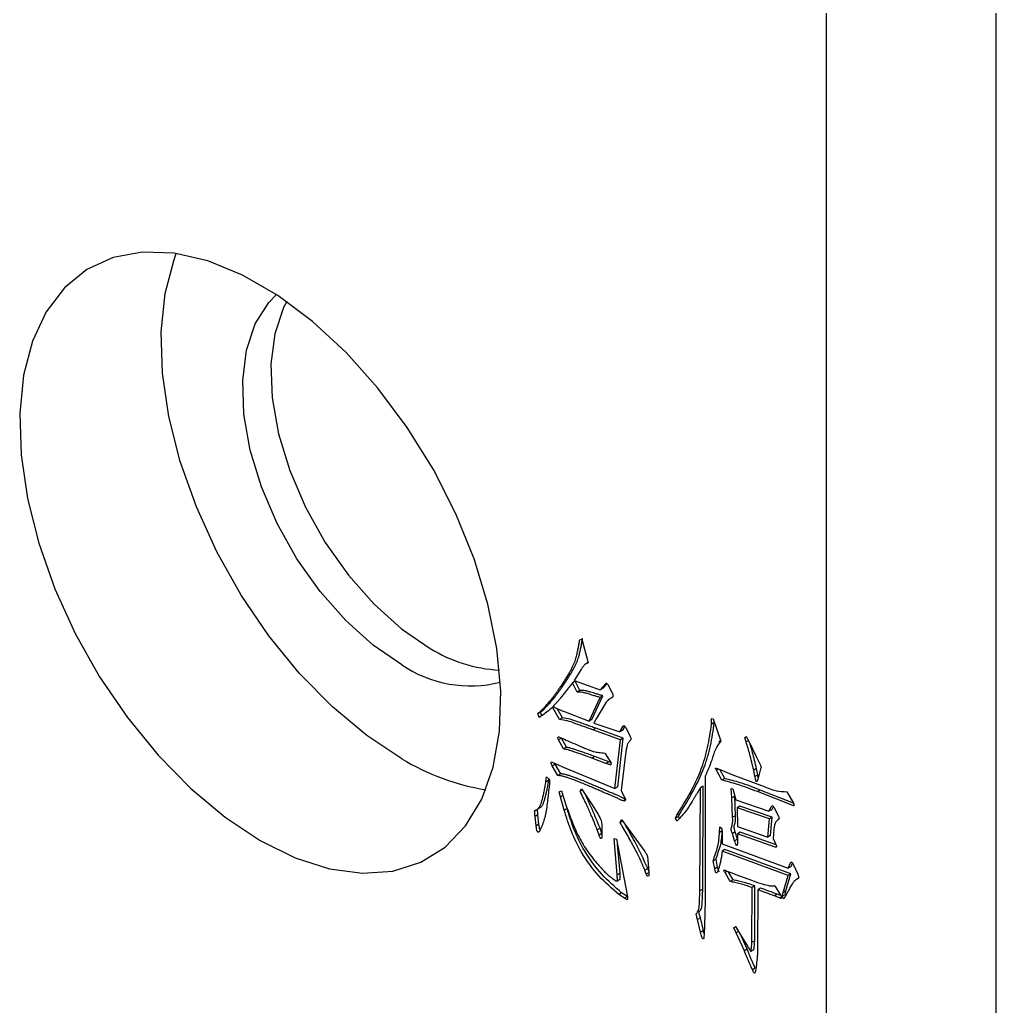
# Model space of a CAD drawing. Extents: x 2 to 292, y 3 to 207.
# Drawn here: x 281.336 to 286.214, y 129.476 to 134.402 of the extents above; entities that cross this region are included whole.
import ezdxf

# ---------------------------------------------------------------- set-up
doc = ezdxf.new("R2010")
doc.units = 0
doc.linetypes.add('SLD-实线', pattern=[0])
doc.layers.get('0').update_dxf_attribs({"linetype": 'CONTINUOUS'})

msp = doc.modelspace()

# ---------------------------------------------------------------- linework, layer by layer
at = {"color": 7, "linetype": 'SLD-实线'}
for p, q in [((286.21380644, 121.15883069), (286.21380644, 168.51819642)), ((285.3652783, 120.66898582), (285.3652783, 168.02835155)), ((284.13295713, 131.3065877), (284.14410708, 131.30832868)), ((284.14410708, 131.30832868), (284.17574883, 131.19141018)), ((284.17542222, 131.19261359), (284.16101669, 131.18429745)), ((284.13808008, 131.15573789), (284.10448061, 131.10345018)), ((284.11048631, 131.09873917), (284.09634416, 131.09057508)), ((284.11969773, 131.04420851), (284.09634416, 131.09057508)), ((284.10448061, 131.10345018), (284.23571536, 131.05587698)), ((284.13383988, 131.05237259), (284.11048631, 131.09873917)), ((284.23571536, 131.05587698), (284.26313821, 131.08824121)), ((284.24985751, 131.06404107), (284.26953587, 131.08726319)), ((284.26482708, 131.08921617), (284.26313821, 131.08824121)), ((284.13383988, 131.05237259), (284.11969773, 131.04420851)), ((284.24985751, 131.06404107), (284.23571536, 131.05587698)), ((284.27428816, 131.08058652), (284.29673768, 131.03596102)), ((284.179816, 130.90023601), (284.23466169, 131.01768461)), ((284.19395814, 130.9084001), (284.24880383, 131.0258487)), ((284.24880383, 131.0258487), (284.23466169, 131.01768461)), ((284.29933761, 131.02093001), (284.28165994, 131.0107249)), ((283.92352312, 130.93770704), (283.93874024, 130.95014843)), ((283.93766526, 130.94587113), (283.92352312, 130.93770704)), ((283.93766526, 130.94587113), (283.95288238, 130.95831251)), ((283.94369226, 130.92603639), (283.93766526, 130.94587113)), ((283.95288238, 130.95831251), (283.93874024, 130.95014843)), ((284.00280542, 130.97200727), (283.9976531, 130.9690329)), ((284.03230835, 130.9077903), (283.9976531, 130.9690329)), ((284.04645049, 130.91595438), (284.0195608, 130.9634741)), ((284.05264842, 130.94894237), (284.179816, 130.90023601)), ((283.92955012, 130.9178723), (283.92352312, 130.93770704)), ((283.94280741, 130.92553049), (283.92955012, 130.9178723)), ((284.04645049, 130.91595438), (284.03230835, 130.9077903)), ((284.19395814, 130.9084001), (284.179816, 130.90023601)), ((284.21537529, 130.91137496), (284.20317167, 130.89023295)), ((284.20317167, 130.89023295), (284.33335275, 130.8467479)), ((284.79064395, 130.91282089), (284.7987804, 130.91055973)), ((284.791548, 130.88532994), (284.79064395, 130.91282089)), ((284.80485024, 130.89300915), (284.791548, 130.88532994)), ((284.7987804, 130.91055973), (284.83735109, 130.79903569)), ((284.21324454, 130.86438267), (284.19910239, 130.85621858)), ((284.33636625, 130.8063816), (284.19910239, 130.85621858)), ((284.3505084, 130.81454568), (284.21324454, 130.86438267)), ((284.33335275, 130.8467479), (284.35067932, 130.87432695)), ((284.3474949, 130.85491199), (284.33335275, 130.8467479)), ((284.3474949, 130.85491199), (284.35886612, 130.8730145)), ((284.35447988, 130.87652097), (284.35067932, 130.87432695)), ((284.36288294, 130.86728195), (284.38518284, 130.82274282)), ((284.04132754, 130.81451789), (284.0271854, 130.8063538)), ((284.05264842, 130.76103139), (284.0271854, 130.8063538)), ((284.03125257, 130.82036008), (284.03938902, 130.81688097)), ((284.04132754, 130.81451789), (284.04052254, 130.81638794)), ((284.06679056, 130.76919547), (284.04132754, 130.81451789)), ((284.3089434, 130.56383638), (284.33636625, 130.8063816)), ((284.32308555, 130.57200047), (284.3505084, 130.81454568)), ((284.3505084, 130.81454568), (284.33636625, 130.8063816)), ((284.83653923, 130.80138461), (284.82711391, 130.79594349)), ((284.95834205, 130.8172288), (284.96452077, 130.82305756)), ((284.96543167, 130.82132155), (284.95834205, 130.8172288)), ((284.96452077, 130.79608851), (284.95834205, 130.8172288)), ((284.96452077, 130.82305756), (284.97868211, 130.79609105)), ((284.97868211, 130.79609105), (285.01439314, 130.72258137)), ((284.06679056, 130.76919547), (284.05264842, 130.76103139)), ((283.99870888, 130.69351669), (284.05460825, 130.66838042)), ((284.20812159, 130.72292757), (284.19397944, 130.71476348)), ((284.26419399, 130.68832178), (284.19397944, 130.71476348)), ((284.27833613, 130.69648587), (284.20812159, 130.72292757)), ((284.25907104, 130.74051947), (284.28754756, 130.69363139)), ((284.27833613, 130.69648587), (284.26419399, 130.68832178)), ((284.28725019, 130.69347405), (284.27833613, 130.69648587)), ((284.36182927, 130.73409134), (284.33937975, 130.55322561)), ((285.01439314, 130.72258137), (285.02961026, 130.69274467)), ((284.00983753, 130.68462909), (283.99569538, 130.676465)), ((284.0241719, 130.62836018), (283.99569538, 130.676465)), ((284.00983753, 130.68462909), (284.00716963, 130.68971238)), ((284.03831404, 130.63652427), (284.00983753, 130.68462909)), ((284.05460825, 130.66838042), (284.3089434, 130.56383638)), ((284.82612442, 130.66101126), (284.81595735, 130.65514193)), ((284.84352982, 130.60512188), (284.81595735, 130.65514193)), ((284.82002452, 130.66340764), (284.84548754, 130.65340598)), ((284.85767196, 130.61328597), (284.83281164, 130.65838456)), ((284.84548754, 130.65340598), (284.89325256, 130.63400832)), ((285.01632956, 130.66384548), (285.00218741, 130.65568139)), ((285.00821441, 130.62401628), (285.00218741, 130.65568139)), ((285.02235656, 130.63218037), (285.01632956, 130.66384548)), ((285.03669093, 130.66151403), (285.02448731, 130.61584009)), ((285.03880038, 130.66864798), (285.03669093, 130.66151403)), ((283.96420326, 130.59721086), (283.96721676, 130.62122109)), ((283.9783454, 130.60537495), (283.96420326, 130.59721086)), ((283.96721676, 130.62122109), (283.98243598, 130.60773738)), ((283.9783454, 130.60537495), (283.97902186, 130.61076274)), ((283.98243598, 130.60773738), (283.9813802, 130.58851278)), ((284.03831404, 130.63652427), (284.0241719, 130.62836018)), ((284.76005798, 130.62512335), (284.7590022, 130.00336514)), ((284.85767196, 130.61328597), (284.84352982, 130.60512188)), ((284.89325256, 130.63400832), (284.95126137, 130.61217814)), ((284.95126137, 130.61217814), (285.04181388, 130.57869463)), ((285.02235656, 130.63218037), (285.00821441, 130.62401628)), ((283.9813802, 130.58851278), (283.9783667, 130.55841155)), ((284.0301989, 130.5472808), (284.04240252, 130.55206739)), ((284.0374313, 130.52205236), (284.0301989, 130.5472808)), ((284.04240252, 130.55206739), (284.05264842, 130.51796554)), ((284.13506658, 130.55024854), (284.14214936, 130.5614712)), ((284.14556385, 130.55630848), (284.13506658, 130.55024854)), ((284.14214936, 130.5614712), (284.19503522, 130.48152779)), ((284.32308555, 130.57200047), (284.3089434, 130.56383638)), ((284.33937975, 130.55322561), (284.35775999, 130.51564586)), ((284.73368881, 130.05190706), (284.73564863, 130.56752907)), ((284.74979078, 130.57569316), (284.73564863, 130.56752907)), ((284.74783095, 130.06007115), (284.74979078, 130.57569316)), ((284.88918328, 130.56345523), (284.8983734, 130.56180376)), ((284.89325256, 130.51656486), (284.88918328, 130.56345523)), ((284.8983734, 130.56180376), (284.91268858, 130.50656265)), ((285.03456228, 130.55588579), (285.02042014, 130.54772171)), ((285.19836413, 130.47788046), (285.02042014, 130.54772171)), ((285.20080421, 130.49063786), (285.03456228, 130.55588579)), ((285.16792779, 130.54712718), (285.1994178, 130.49362761)), ((284.04935336, 130.52893482), (284.0374313, 130.52205236)), ((284.05566192, 130.45515524), (284.0374313, 130.52205236)), ((284.9073947, 130.52472895), (284.89325256, 130.51656486)), ((284.89641568, 130.41956538), (284.89325256, 130.51656486)), ((284.9073947, 130.52472895), (284.90709757, 130.52813701)), ((284.91055783, 130.42772947), (284.9073947, 130.52472895)), ((284.91268858, 130.50656265), (285.07842895, 130.4495082)), ((284.06980406, 130.46331933), (284.05566192, 130.45515524)), ((284.19503522, 130.48152779), (284.22456541, 130.43403144)), ((284.93285772, 130.4747087), (284.91871558, 130.46654461)), ((285.08038667, 130.41201452), (284.91871558, 130.46654461)), ((284.91871558, 130.46654461), (284.92172908, 130.37328659)), ((285.09452882, 130.4201786), (284.93285772, 130.4747087)), ((285.07842895, 130.4495082), (285.09168835, 130.47369459)), ((285.0925711, 130.45767228), (285.07842895, 130.4495082)), ((285.09695621, 130.47673567), (285.09168835, 130.47369459)), ((285.0925711, 130.45767228), (285.10112269, 130.47327292)), ((285.10389197, 130.46891151), (285.12423204, 130.42776447)), ((283.92440586, 130.43207317), (283.91026372, 130.42390908)), ((283.91538667, 130.37641044), (283.91026372, 130.42390908)), ((283.92952881, 130.38457453), (283.92440586, 130.43207317)), ((284.33531047, 130.39358886), (284.3414892, 130.40881208)), ((284.34746921, 130.40060795), (284.33531047, 130.39358886)), ((284.3414892, 130.40881208), (284.45841088, 130.24840431)), ((284.61164418, 130.41605878), (284.61872695, 130.42954337)), ((284.62578632, 130.42422287), (284.61164418, 130.41605878)), ((284.61872695, 130.4001384), (284.61164418, 130.41605878)), ((284.6328691, 130.43770745), (284.61872695, 130.42954337)), ((284.63093057, 130.4131027), (284.61872695, 130.4001384)), ((284.62578632, 130.42422287), (284.6328691, 130.43770745)), ((284.63079547, 130.41296119), (284.62578632, 130.42422287)), ((284.91055783, 130.42772947), (284.89641568, 130.41956538)), ((285.07225023, 130.32049417), (285.08038667, 130.41201452)), ((285.09452882, 130.4201786), (285.08038667, 130.41201452)), ((285.08639237, 130.32865826), (285.09452882, 130.4201786)), ((283.92952881, 130.38457453), (283.91538667, 130.37641044)), ((284.23464039, 130.36468147), (284.22049824, 130.35651738)), ((284.22953874, 130.33007115), (284.22049824, 130.35651738)), ((284.24363874, 130.33836056), (284.23464039, 130.36468147)), ((284.24279814, 130.38000743), (284.24385181, 130.32772419)), ((284.83132409, 130.34439634), (284.83222814, 130.37206024)), ((284.84398405, 130.35170478), (284.83132409, 130.34439634)), ((284.83222814, 130.37206024), (284.84352982, 130.363274)), ((284.84352982, 130.363274), (284.84443387, 130.3403081)), ((284.92172908, 130.37328659), (285.07225023, 130.32049417)), ((285.10283619, 130.36025404), (285.09876902, 130.31336291)), ((284.32009335, 130.13216462), (284.30487413, 130.31355002)), ((284.30487413, 130.31355002), (284.31707985, 130.31120164)), ((284.31707985, 130.31120164), (284.34661215, 130.15443833)), ((284.84443387, 130.3403081), (284.84443387, 130.28758795)), ((284.90950415, 130.34621383), (284.89536201, 130.33804974)), ((284.90650985, 130.30221048), (284.89536201, 130.33804974)), ((284.920652, 130.31037456), (284.90650985, 130.30221048)), ((284.920652, 130.31037456), (284.90950415, 130.34621383)), ((284.93496717, 130.34560785), (284.92082503, 130.33744376)), ((284.92082503, 130.33744376), (284.92082503, 130.30334096)), ((285.10991897, 130.27056146), (284.92082503, 130.33744376)), ((285.11361291, 130.28242224), (284.93496717, 130.34560785)), ((285.08639237, 130.32865826), (285.07225023, 130.32049417)), ((285.09876902, 130.31336291), (285.11293247, 130.28395927)), ((284.3342355, 130.14032871), (284.32216253, 130.28421689)), ((284.84443387, 130.28758795), (285.17500846, 130.16599966)), ((284.85857601, 130.25817057), (284.84443387, 130.25000648)), ((285.17395479, 130.12902646), (284.84443387, 130.25000648)), ((285.18809693, 130.13719055), (284.85857601, 130.25817057)), ((285.1162784, 130.27423268), (285.10991897, 130.27056146)), ((284.473628, 130.20673481), (284.47769728, 130.14575093)), ((284.81382659, 130.20988367), (284.79968445, 130.20171958)), ((284.8078209, 130.1630937), (284.79968445, 130.20171958)), ((284.82196304, 130.17125778), (284.81382659, 130.20988367)), ((284.34661215, 130.15443833), (284.36996572, 130.0329076)), ((284.47255302, 130.16383086), (284.45841088, 130.15566678)), ((284.46549155, 130.13626773), (284.45841088, 130.15566678)), ((284.47737041, 130.15063211), (284.47255302, 130.16383086)), ((284.82196304, 130.17125778), (284.8078209, 130.1630937)), ((284.87007476, 130.15067377), (284.85874694, 130.14413435)), ((285.17500846, 130.16599966), (285.18615841, 130.19244778)), ((285.1891506, 130.17416374), (285.17500846, 130.16599966)), ((285.19124965, 130.19538689), (285.18615841, 130.19244778)), ((285.1891506, 130.17416374), (285.19607533, 130.19058918)), ((285.20047358, 130.18296585), (285.22186943, 130.13546752)), ((284.31796945, 130.10149454), (284.33564712, 130.11169965)), ((284.3342355, 130.14032871), (284.32009335, 130.13216462)), ((284.47963369, 130.14443181), (284.46549155, 130.13626773)), ((284.88511611, 130.09846282), (284.85874694, 130.14413435)), ((284.89925826, 130.10662691), (284.87491845, 130.14878468)), ((284.89925826, 130.10662691), (284.88511611, 130.09846282)), ((284.88827923, 130.14361514), (284.92579625, 130.12891679)), ((284.92579625, 130.12891679), (284.99601079, 130.10369304)), ((285.14864139, 130.04376829), (285.17395479, 130.12902646)), ((285.16278353, 130.05193237), (285.18809693, 130.13719055)), ((285.18809693, 130.13719055), (285.17395479, 130.12902646)), ((285.22350305, 130.11405091), (285.2156046, 130.10949123)), ((284.74783095, 130.06007115), (284.73368881, 130.05190706)), ((284.99299729, 129.79538042), (284.99405096, 130.06846092)), ((285.00819311, 130.076625), (284.99405096, 130.06846092)), ((285.00713944, 129.80354451), (285.00819311, 130.076625)), ((285.02252959, 130.05793635), (285.02147381, 129.76015115)), ((285.03667173, 130.06610044), (285.02252959, 130.05793635)), ((285.08144245, 130.07786357), (285.09665957, 130.07725663)), ((285.09665957, 130.07725663), (285.10795914, 130.07664932)), ((285.10795914, 130.07664932), (285.13643777, 130.03080399)), ((285.16278353, 130.05193237), (285.14864139, 130.04376829)), ((285.15871636, 130.03322704), (285.16278353, 130.05193237)), ((284.34237195, 130.0428941), (284.3282298, 130.03473001)), ((284.35670632, 130.01585495), (284.3282298, 130.03473001)), ((284.37084846, 130.02401904), (284.34237195, 130.0428941)), ((284.37084846, 130.02401904), (284.35670632, 130.01585495)), ((284.7590022, 130.00336514), (284.75704448, 129.87870014)), ((285.11999184, 130.03557415), (285.10584969, 130.02741006)), ((285.13432832, 130.01566754), (285.10584969, 130.02741006)), ((285.13744485, 130.02837755), (285.11999184, 130.03557415)), ((285.14457422, 130.02506295), (285.14864139, 130.04376829)), ((285.15871636, 130.03322704), (285.14457422, 130.02506295)), ((285.15271067, 130.01201417), (285.14457422, 130.02506295)), ((285.15979134, 130.02445601), (285.15271067, 130.01201417)), ((284.73562733, 129.91678785), (284.72148519, 129.90862376)), ((284.73670231, 129.84590221), (284.72148519, 129.90862376)), ((284.75084445, 129.8540663), (284.73562733, 129.91678785)), ((284.90349635, 129.86705751), (284.91057913, 129.8746263)), ((284.91215055, 129.87205347), (284.90349635, 129.86705751)), ((284.9146463, 129.8430474), (284.90349635, 129.86705751)), ((284.91057913, 129.8746263), (284.93604215, 129.83295776)), ((284.75084445, 129.8540663), (284.73670231, 129.84590221)), ((284.92590445, 129.84954659), (284.9146463, 129.8430474)), ((284.95532855, 129.7525756), (284.9146463, 129.8430474)), ((284.93604215, 129.83295776), (284.97054567, 129.77667579)), ((284.96947069, 129.76073969), (284.9396244, 129.82711495)), ((284.96947069, 129.76073969), (284.95532855, 129.7525756)), ((284.98643743, 129.74989246), (285.0041151, 129.76009756)), ((285.00713944, 129.80354451), (284.99299729, 129.79538042)), ((285.01015294, 129.66557005), (284.99601079, 129.65740596))]:
    msp.add_line(p, q, dxfattribs=at)
at = {"color": 8, "linetype": 'SLD-实线'}
for p, q in [((284.97538942, 130.80236285), (284.96452077, 130.79608851)), ((284.36047645, 130.50677203), (284.35158337, 130.50163817)), ((285.20353736, 130.4808669), (285.19836413, 130.47788046)), ((284.24364108, 130.33821226), (284.22953874, 130.33007115)), ((285.13997468, 130.01892711), (285.13432832, 130.01566754))]:
    msp.add_line(p, q, dxfattribs=at)
at = {"color": 7, "linetype": 'SLD-实线', "flags": 128}
for points in [[(282.53685176, 130.30390084), (282.71187709, 130.21765401), (282.88317031, 130.16283036), (283.04708362, 130.14060007), (283.20012093, 130.15143491), (283.3390243, 130.19510338), (283.46082869, 130.27067683), (283.56293997, 130.37654528), (283.64318336, 130.51044903), (283.69984558, 130.6695371), (283.73172335, 130.85041589), (283.73813178, 131.04923313), (283.7189381, 131.26174968), (283.67454904, 131.48343809), (283.6059129, 131.70957141), (283.51449217, 131.93533027), (283.40223404, 132.15590386), (283.27153244, 132.36658971), (283.1251733, 132.56289829), (282.96627336, 132.74064675), (282.79822123, 132.89604526), (282.62459939, 133.02578097), (282.44910624, 133.12709102), (282.2754823, 133.19781602), (282.10743122, 133.23644576), (281.94853233, 133.24215866), (281.80217108, 133.21483397), (281.67146949, 133.15505297), (281.55921136, 133.06408986), (281.46779063, 132.94388312), (281.39915449, 132.7969954), (281.35476648, 132.6265569), (281.3355728, 132.4362009), (281.34198229, 132.22998404), (281.37385795, 132.01230118), (281.43052122, 131.78779169), (281.51076355, 131.56124151), (281.61287589, 131.33747728), (281.73468028, 131.12127147), (281.87358259, 130.91722919), (282.02662096, 130.72970063), (282.19053322, 130.56268124), (282.36182854, 130.41973273), (282.53685176, 130.30390084)], [(283.24395856, 130.71210491), (283.06893534, 130.82793679), (282.89764001, 130.97088531), (282.73372776, 131.13790469), (282.58068939, 131.32543326), (282.44178708, 131.52947553), (282.31998268, 131.74568135), (282.21787035, 131.96944558), (282.13762802, 132.19599576), (282.08096474, 132.42050525), (282.04908908, 132.63818811), (282.0426796, 132.84440496), (282.06187328, 133.03476097), (282.10626128, 133.20519947), (282.11747445, 133.23502405)], [(283.24395856, 131.18161591), (283.10191736, 131.27837727), (282.96444277, 131.40155206), (282.83594967, 131.54718507), (282.72057162, 131.71059163), (282.62201543, 131.88652186), (282.54344949, 132.06932004), (282.4873984, 132.25311197), (282.45566287, 132.43198994), (282.44926498, 132.60020494), (282.46840808, 132.75234921), (282.51247893, 132.88353501), (282.58006035, 132.98954319), (282.61907569, 133.02942188)], [(282.66925543, 132.99525935), (282.65390028, 132.96517582), (282.60982943, 132.83399001), (282.59068633, 132.68184575), (282.59708422, 132.51363074), (282.62881974, 132.33475277), (282.68487084, 132.15096084), (282.76343678, 131.96816267), (282.86199297, 131.79223244), (282.97737102, 131.62882587), (283.10586412, 131.48319286), (283.24333871, 131.36001807), (283.38537991, 131.26325672)]]:
    msp.add_lwpolyline(points, dxfattribs=at)
at = {"color": 7, "linetype": 'SLD-实线'}
for centre, radius, start, end in [((283.76528995, 131.8702064), 0.71604438, 237.95617755, 267.30656177), ((283.58677205, 131.68394962), 0.60816136, 235.68874076, 284.2169176), ((283.85277185, 131.71536377), 1.17353396, 238.74912901, 260.71050234)]:
    msp.add_arc(centre, radius, start, end, dxfattribs=at)
for points, knots in [([(283.93874028, 130.95014895), (283.93954229, 130.95090521), (283.94145009, 130.95270418), (283.94477766, 130.95573364), (283.9486781, 130.9600772), (283.95349798, 130.96520055), (283.95903435, 130.97147101), (283.96556031, 130.97837438), (283.97262525, 130.98662569), (283.98056437, 130.99562982), (283.98918275, 131.00561597), (283.99822984, 131.01671187), (284.00750349, 131.02913397), (284.01729546, 131.04244729), (284.02760655, 131.05666062), (284.03806077, 131.0722379), (284.04913946, 131.08861101), (284.06018785, 131.1059884), (284.07097568, 131.12340153), (284.08091336, 131.14029023), (284.08988015, 131.15615949), (284.09759649, 131.17136317), (284.10404556, 131.18590122), (284.10951653, 131.19949187), (284.11397038, 131.21214742), (284.11802946, 131.22795737), (284.12201507, 131.24658712), (284.12644692, 131.2676085), (284.13010264, 131.28742087), (284.13203384, 131.30038757), (284.13295733, 131.30658819)], [0, 0, 0, 0, 0.0087549997, 0.0208261231, 0.035822502, 0.0544050204, 0.0761127879, 0.101134115, 0.1290945552, 0.160641989, 0.1948566768, 0.2318378006, 0.2714215293, 0.3135071364, 0.3580972892, 0.4053178228, 0.4550496568, 0.5074266071, 0.5594918873, 0.6078401106, 0.6524820251, 0.6935947897, 0.7312215217, 0.7652217963, 0.7959480702, 0.8230557898, 0.8723701498, 0.9184843092, 0.9610195699, 1, 1, 1, 1]), ([(283.95288241, 130.95831303), (283.95368442, 130.95906929), (283.95559222, 130.96086826), (283.9589198, 130.96389772), (283.96282023, 130.96824128), (283.96764011, 130.97336463), (283.97317648, 130.97963509), (283.97970244, 130.98653846), (283.98676738, 130.99478977), (283.99470651, 131.0037939), (284.00332489, 131.01378005), (284.01237198, 131.02487595), (284.02164563, 131.03729805), (284.0314376, 131.05061137), (284.04174869, 131.0648247), (284.0522029, 131.08040199), (284.06328159, 131.09677509), (284.07432999, 131.11415248), (284.08511781, 131.13156561), (284.0950555, 131.14845431), (284.10402228, 131.16432357), (284.11173862, 131.17952725), (284.11818769, 131.1940653), (284.12365867, 131.20765595), (284.12811252, 131.2203115), (284.1321716, 131.23612145), (284.13615721, 131.2547512), (284.14058906, 131.27577259), (284.14424477, 131.29558495), (284.14617598, 131.30855166), (284.14709947, 131.31475228)], [0, 0, 0, 0, 0.0087549997, 0.0208261231, 0.035822502, 0.0544050204, 0.0761127879, 0.101134115, 0.1290945552, 0.160641989, 0.1948566768, 0.2318378006, 0.2714215293, 0.3135071364, 0.3580972892, 0.4053178228, 0.4550496568, 0.5074266071, 0.5594918873, 0.6078401106, 0.6524820251, 0.6935947897, 0.7312215217, 0.7652217963, 0.7959480702, 0.8230557898, 0.8723701498, 0.9184843092, 0.9610195699, 1, 1, 1, 1]), ([(284.17574837, 131.19141002), (284.17343921, 131.19036461), (284.16919403, 131.18844272), (284.16339512, 131.18584185), (284.15912465, 131.18300514), (284.15570369, 131.18012933), (284.15254867, 131.17625264), (284.14890447, 131.17074688), (284.14359132, 131.16418498), (284.14004571, 131.15875074), (284.1380802, 131.15573828)], [0, 0, 0, 0, 0.1475042834, 0.2711726488, 0.3694051895, 0.4460435607, 0.5290356251, 0.6481006429, 0.8049252434, 1, 1, 1, 1]), ([(284.09634388, 131.09057465), (284.090722, 131.0832624), (284.07996076, 131.06926551), (284.06451408, 131.04930485), (284.05025503, 131.03166017), (284.03772577, 131.01564098), (284.0262079, 131.00223147), (284.01635089, 130.99054692), (284.00756815, 130.98140255), (284.0021787, 130.97598506), (283.9997627, 130.97355649)], [0, 0, 0, 0, 0.1807578658, 0.3460011591, 0.495016533, 0.6280726784, 0.7453741428, 0.8460155787, 0.9309715179, 1, 1, 1, 1]), ([(284.26313851, 131.08824142), (284.26391292, 131.08881046), (284.26534436, 131.08986228), (284.2686245, 131.08852425), (284.27173873, 131.08515678), (284.27335018, 131.08226836), (284.27428828, 131.08058686)], [0, 0, 0, 0, 0.2572589909, 0.4755268881, 0.6946778686, 1, 1, 1, 1]), ([(284.23466138, 131.01768531), (284.22873234, 131.0195549), (284.21746896, 131.02310656), (284.20161172, 131.0279016), (284.18763179, 131.03216838), (284.17564609, 131.03558195), (284.16554224, 131.03849384), (284.15737411, 131.04069718), (284.15109084, 131.04257234), (284.14307445, 131.04416803), (284.13256737, 131.04535776), (284.12406279, 131.04459807), (284.11969814, 131.04420818)], [0, 0, 0, 0, 0.1512990624, 0.2874227215, 0.4056549701, 0.5087238172, 0.5951202944, 0.664845974, 0.7191120775, 0.7558725442, 0.8747110484, 1, 1, 1, 1]), ([(284.24880351, 131.02584939), (284.24287448, 131.02771898), (284.23161109, 131.03127065), (284.21575386, 131.03606568), (284.20177393, 131.04033246), (284.18978822, 131.04374604), (284.17968437, 131.04665792), (284.17151625, 131.04886126), (284.16523298, 131.05073642), (284.15721659, 131.05233211), (284.1467095, 131.05352184), (284.13820492, 131.05276215), (284.13384027, 131.05237227)], [0, 0, 0, 0, 0.1512990624, 0.2874227215, 0.4056549701, 0.5087238172, 0.5951202944, 0.664845974, 0.7191120775, 0.7558725442, 0.8747110484, 1, 1, 1, 1]), ([(284.29673768, 131.03596102), (284.29766189, 131.03360104), (284.2995042, 131.02889668), (284.29915797, 131.02024829), (284.28985207, 131.01470461), (284.27159029, 131.00566746), (284.24816255, 130.96614204), (284.22849135, 130.93328372), (284.21537529, 130.91137496)], [0, 0, 0, 0, 0.03127091431, 0.0623352264, 0.12457438639, 0.24952493561, 0.49960990502, 1, 1, 1, 1]), ([(283.9976531, 130.9690329), (283.98758268, 130.96065203), (283.96960013, 130.94568647), (283.95099394, 130.93168916), (283.94280741, 130.92553049)], [0, 0, 0, 0, 0.5600106577, 1, 1, 1, 1]), ([(283.9997627, 130.97355649), (284.00841867, 130.96887172), (284.0261579, 130.95927093), (284.04367784, 130.95243962), (284.05264881, 130.9489417)], [0, 0, 0, 0, 0.48795646974, 1, 1, 1, 1]), ([(284.19910263, 130.85621812), (284.19086433, 130.85912716), (284.17489052, 130.86476771), (284.15167875, 130.87280944), (284.12984464, 130.88098232), (284.10274516, 130.89118746), (284.06983039, 130.90236227), (284.04486463, 130.90597422), (284.032308, 130.90779087)], [0, 0, 0, 0, 0.1467688724, 0.2845802241, 0.4139748157, 0.5344137005, 0.7658314459, 1, 1, 1, 1]), ([(284.21324476, 130.8643822), (284.20500646, 130.86729125), (284.18903266, 130.87293179), (284.16582088, 130.88097352), (284.14398678, 130.8891464), (284.11688729, 130.89935154), (284.08397252, 130.91052635), (284.05900676, 130.9141383), (284.04645013, 130.91595495)], [0, 0, 0, 0, 0.1467688724, 0.2845802241, 0.4139748157, 0.5344137005, 0.7658314459, 1, 1, 1, 1]), ([(284.6328691, 130.43770745), (284.67736877, 130.51066853), (284.73936083, 130.6123099), (284.78841666, 130.77441143), (284.7999383, 130.85384105), (284.80569014, 130.89349402)], [0, 0, 0, 0, 0.5602370588, 0.7804608942, 1, 1, 1, 1]), ([(284.35067932, 130.87432695), (284.35132199, 130.87525312), (284.35229031, 130.8766486), (284.3546131, 130.87669572), (284.35722217, 130.8753821), (284.36010768, 130.87181405), (284.36196043, 130.86878844), (284.36288294, 130.86728195)], [0, 0, 0, 0, 0.2492410875, 0.37553760742, 0.50021517331, 0.75115070777, 1, 1, 1, 1]), ([(284.61872695, 130.42954337), (284.66322662, 130.50250444), (284.72521868, 130.60414582), (284.77427452, 130.76624734), (284.78579615, 130.84567696), (284.791548, 130.88532994)], [0, 0, 0, 0, 0.5602370588, 0.7804608942, 1, 1, 1, 1]), ([(284.02718513, 130.8063535), (284.0261215, 130.80849904), (284.02412903, 130.81251826), (284.02367484, 130.81836582), (284.02633857, 130.82176885), (284.02950965, 130.82086003), (284.03125251, 130.8203604)], [0, 0, 0, 0, 0.26587343161, 0.49805803384, 0.7241167823, 0.99995910094, 0.99995910094, 0.99995910094, 0.99995910094]), ([(284.03938961, 130.81688112), (284.05069223, 130.81184338), (284.07204681, 130.80232534), (284.10216406, 130.78922043), (284.12851587, 130.77746895), (284.15093492, 130.76816448), (284.16955848, 130.76018), (284.18429364, 130.75458032), (284.19528385, 130.75031846), (284.20514149, 130.74723647), (284.21560558, 130.74529111), (284.22861368, 130.74330188), (284.24333476, 130.74165737), (284.25360803, 130.74091454), (284.25907035, 130.74051958)], [0, 0, 0, 0, 0.1514928314, 0.2862226681, 0.4041112751, 0.5046638034, 0.5877144825, 0.6541297039, 0.7037239777, 0.7360094488, 0.7886790504, 0.8506804614, 0.9206065519, 1, 1, 1, 1]), ([(284.38412865, 130.8022982), (284.38087057, 130.79856504), (284.37478208, 130.79158875), (284.36975339, 130.77981088), (284.3673847, 130.76885447), (284.36564064, 130.75892979), (284.36363543, 130.74722885), (284.36245766, 130.73866302), (284.3618291, 130.73409155)], [0, 0, 0, 0, 0.2349407275, 0.4390413587, 0.5448957838, 0.6744695846, 0.8262689012, 1, 1, 1, 1]), ([(284.38518336, 130.82274227), (284.38605829, 130.82077976), (284.38767726, 130.81714835), (284.38902503, 130.81147957), (284.38791226, 130.80601523), (284.38557675, 130.80372082), (284.38412865, 130.8022982)], [0, 0, 0, 0, 0.2279298764, 0.4217608812, 0.6414721058, 1, 1, 1, 1]), ([(284.83735109, 130.79903569), (284.82756175, 130.78611803), (284.80768832, 130.75989378), (284.79042054, 130.69292813), (284.77157482, 130.65084241), (284.76005798, 130.62512335)], [0, 0, 0, 0, 0.27405877646, 0.5563690785, 1, 1, 1, 1]), ([(285.00218741, 130.65568139), (284.99586763, 130.68178062), (284.98458077, 130.72839274), (284.97065096, 130.7754012), (284.96452077, 130.79608851)], [0, 0, 0, 0, 0.5599236514, 1, 1, 1, 1]), ([(284.19397976, 130.71476277), (284.18448241, 130.71830439), (284.16652695, 130.72500009), (284.14118822, 130.73396594), (284.11890515, 130.74191248), (284.09969661, 130.74820627), (284.08354937, 130.75346522), (284.07048073, 130.75734452), (284.06046608, 130.76000476), (284.05494768, 130.76072933), (284.05264881, 130.76103118)], [0, 0, 0, 0, 0.1999124574, 0.3779494104, 0.5349513568, 0.6701166189, 0.7852901746, 0.8774490124, 0.9489471953, 1, 1, 1, 1]), ([(284.20812189, 130.72292685), (284.19862454, 130.72646847), (284.18066909, 130.73316417), (284.15533036, 130.74213002), (284.13304728, 130.75007656), (284.11383874, 130.75637035), (284.09769151, 130.7616293), (284.08462287, 130.7655086), (284.07460821, 130.76816884), (284.06908982, 130.76889341), (284.06679094, 130.76919526)], [0, 0, 0, 0, 0.1999124574, 0.3779494104, 0.5349513568, 0.6701166189, 0.7852901746, 0.8774490124, 0.9489471953, 1, 1, 1, 1]), ([(285.01632956, 130.66384548), (285.01005573, 130.68993782), (285.00044093, 130.72992505), (284.98855623, 130.7702526), (284.9844265, 130.78426574)], [0, 0, 0, 0, 0.6525170542, 1, 1, 1, 1]), ([(283.99569538, 130.676465), (283.99430421, 130.67887531), (283.99152678, 130.68368741), (283.98971843, 130.68982584), (283.99011105, 130.69302009), (283.99072311, 130.69425736), (283.9916992, 130.69501579), (283.99422134, 130.69542549), (283.99671418, 130.69436515), (283.99870888, 130.69351669)], [0, 0, 0, 0, 0.25000865475, 0.49913478244, 0.562027535, 0.6247395802, 0.68769207484, 0.75009878813, 1, 1, 1, 1]), ([(284.28754748, 130.69363162), (284.28835537, 130.69168494), (284.28989564, 130.68797349), (284.28969593, 130.68307688), (284.28632367, 130.68197084), (284.28132473, 130.6826616), (284.27361717, 130.68506066), (284.26761043, 130.68713985), (284.26419388, 130.68832246)], [0, 0, 0, 0, 0.12848909235, 0.24497040974, 0.32688750143, 0.4766517005, 0.70231865996, 0.99998064095, 0.99998064095, 0.99998064095, 0.99998064095]), ([(285.02961026, 130.69274467), (285.03182862, 130.68826274), (285.03578051, 130.68027841), (285.0378796, 130.67219419), (285.03880038, 130.66864798)], [0, 0, 0, 0, 0.5613411679, 1, 1, 1, 1]), ([(284.81595735, 130.65514193), (284.81473495, 130.65665561), (284.81301303, 130.65878784), (284.8117181, 130.6616648), (284.81137738, 130.66303124), (284.81146563, 130.66386883), (284.81195595, 130.66431297), (284.81278769, 130.66454761), (284.8142262, 130.66455394), (284.81666707, 130.66431138), (284.8187443, 130.66375224), (284.82002452, 130.66340764)], [0, 0, 0, 0, 0.2465008878, 0.3472297853, 0.3930304871, 0.4339470782, 0.479024949, 0.5304264401, 0.6180068842, 0.7645734475, 1, 1, 1, 1]), ([(283.91026314, 130.42390982), (283.90978887, 130.42782453), (283.90896975, 130.43458553), (283.90817978, 130.44320175), (283.9078825, 130.44838068), (283.90738062, 130.45205635), (283.90934081, 130.45304907), (283.91165711, 130.45506362), (283.9160653, 130.45716144), (283.92208233, 130.45975132), (283.92874627, 130.46517534), (283.93471155, 130.47504504), (283.94032076, 130.48891514), (283.9457677, 130.50630208), (283.95057142, 130.5268069), (283.95569182, 130.54873013), (283.96012477, 130.57242985), (283.96282559, 130.5888368), (283.96420396, 130.59721014)], [0, 0, 0, 0, 0.0502686419, 0.0868178502, 0.1106329049, 0.1209015464, 0.1299077408, 0.1500462037, 0.1807710065, 0.2226950405, 0.2759939674, 0.3435103981, 0.4257999206, 0.5249907946, 0.6357227626, 0.7516464873, 0.8732519195, 1, 1, 1, 1]), ([(283.92440528, 130.4320739), (283.923931, 130.43598861), (283.92311189, 130.44274961), (283.92232191, 130.45136583), (283.92202464, 130.45654476), (283.92152275, 130.46022043), (283.92348295, 130.46121315), (283.92579924, 130.4632277), (283.93020743, 130.46532552), (283.93622447, 130.46791541), (283.94288841, 130.47333942), (283.94885369, 130.48320912), (283.95446289, 130.49707923), (283.95990984, 130.51446617), (283.96471356, 130.53497098), (283.96983395, 130.55689421), (283.97426691, 130.58059393), (283.97696772, 130.59700088), (283.97834609, 130.60537422)], [0, 0, 0, 0, 0.0502686419, 0.0868178502, 0.1106329049, 0.1209015464, 0.1299077408, 0.1500462037, 0.1807710065, 0.2226950405, 0.2759939674, 0.3435103981, 0.4257999206, 0.5249907946, 0.6357227626, 0.7516464873, 0.8732519195, 1, 1, 1, 1]), ([(284.35158336, 130.50163831), (284.34858978, 130.50231473), (284.34133638, 130.50395367), (284.32846853, 130.51075913), (284.31330683, 130.51883615), (284.30080307, 130.52383744), (284.29060828, 130.52816639), (284.2820199, 130.53172778), (284.27054079, 130.53636847), (284.25603703, 130.54281761), (284.2387506, 130.54983048), (284.2184301, 130.55874958), (284.19523343, 130.56859933), (284.1699647, 130.57935255), (284.14438487, 130.59012381), (284.12032321, 130.59985235), (284.09855635, 130.60828939), (284.0791493, 130.61520852), (284.06207598, 130.62052226), (284.04734558, 130.62454111), (284.03484439, 130.62739768), (284.02751644, 130.62805855), (284.02417167, 130.6283602)], [0, 0, 0, 0, 0.0281317224, 0.0681628398, 0.1153563958, 0.1651424083, 0.1820569096, 0.2081327629, 0.243370296, 0.286750221, 0.3397993445, 0.4009920626, 0.4713447106, 0.5508577613, 0.6308802525, 0.7041761136, 0.7703124166, 0.8298407438, 0.8823708421, 0.9283037952, 0.9672749855, 1, 1, 1, 1]), ([(284.36572549, 130.50980239), (284.36273192, 130.51047881), (284.35547851, 130.51211775), (284.34261067, 130.51892321), (284.32744897, 130.52700023), (284.31494521, 130.53200152), (284.30475042, 130.53633047), (284.29616203, 130.53989186), (284.28468292, 130.54453255), (284.27017916, 130.55098169), (284.25289274, 130.55799456), (284.23257224, 130.56691366), (284.20937556, 130.57676341), (284.18410683, 130.58751663), (284.158527, 130.59828789), (284.13446535, 130.60801643), (284.11269849, 130.61645347), (284.09329144, 130.62337261), (284.07621812, 130.62868634), (284.06148771, 130.63270519), (284.04898653, 130.63556176), (284.04165858, 130.63622263), (284.03831381, 130.63652428)], [0, 0, 0, 0, 0.0281317224, 0.0681628398, 0.1153563958, 0.1651424083, 0.1820569096, 0.2081327629, 0.243370296, 0.286750221, 0.3397993445, 0.4009920626, 0.4713447106, 0.5508577613, 0.6308802525, 0.7041761136, 0.7703124166, 0.8298407438, 0.8823708421, 0.9283037952, 0.9672749855, 1, 1, 1, 1]), ([(285.02042014, 130.54772171), (284.98699839, 130.56062116), (284.92735876, 130.58363968), (284.86912825, 130.59856197), (284.84352982, 130.60512188)], [0, 0, 0, 0, 0.5603947947, 1, 1, 1, 1]), ([(285.03456228, 130.55588579), (285.00114054, 130.56878525), (284.9415009, 130.59180377), (284.88327039, 130.60672605), (284.85767196, 130.61328597)], [0, 0, 0, 0, 0.5603947947, 1, 1, 1, 1]), ([(285.02448745, 130.6158397), (285.02362241, 130.61233626), (285.02218303, 130.60650673), (285.01951697, 130.60109038), (285.0177149, 130.59646303), (285.01415015, 130.59922321), (285.01291795, 130.60367441), (285.01112746, 130.60913219), (285.00955107, 130.61617753), (285.00868681, 130.62124707), (285.0082148, 130.62401576)], [0, 0, 0, 0, 0.2438953793, 0.4058288238, 0.4962082995, 0.5422716745, 0.618034407, 0.7169037991, 0.8453896288, 1, 1, 1, 1]), ([(285.02513403, 130.6182599), (285.02510088, 130.61837146), (285.02369446, 130.62310437), (285.02301753, 130.62769649), (285.02235656, 130.63218037)], [0, 0, 0, 0, 0.023570588, 1, 1, 1, 1]), ([(283.97836719, 130.55841143), (283.97795183, 130.5547092), (283.977024, 130.54643896), (283.97582122, 130.53247702), (283.97365944, 130.51637465), (283.97111542, 130.49161187), (283.96714133, 130.46098497), (283.96041995, 130.42717024), (283.95213146, 130.39621094), (283.94309225, 130.37371143), (283.93577409, 130.35803252), (283.93125897, 130.3504055), (283.92811894, 130.34527955), (283.92532479, 130.34527014), (283.92442637, 130.34526712)], [0, 0, 0, 0, 0.04670029512, 0.10432167734, 0.17310211694, 0.25279581193, 0.41475001029, 0.56376523414, 0.70524237127, 0.84917749978, 0.91240754585, 0.95816186323, 0.98654757361, 0.99999729671, 0.99999729671, 0.99999729671, 0.99999729671]), ([(284.22049815, 130.35651733), (284.21893766, 130.36104403), (284.21547082, 130.37110072), (284.20858858, 130.38767032), (284.20057184, 130.40736464), (284.19056888, 130.43002151), (284.17904875, 130.4557369), (284.16598476, 130.48453031), (284.15102702, 130.51636206), (284.1405431, 130.53862129), (284.13506675, 130.55024854)], [0, 0, 0, 0, 0.0693387863, 0.1540456808, 0.2549645563, 0.3723849845, 0.504441371, 0.6533562657, 0.8189283872, 1, 1, 1, 1]), ([(284.73564796, 130.56753003), (284.73253785, 130.56224759), (284.72649032, 130.55197603), (284.71766649, 130.53716732), (284.70929264, 130.52349421), (284.70169407, 130.5107204), (284.69455161, 130.49907442), (284.68798379, 130.48853326), (284.68190556, 130.47905058), (284.67113057, 130.46272836), (284.65488879, 130.43991127), (284.63890472, 130.42202583), (284.63093046, 130.41310299)], [0, 0, 0, 0, 0.0964817663, 0.1876063976, 0.2717991166, 0.3503128102, 0.4218954674, 0.4881257948, 0.5474310881, 0.6013913723, 0.8011389803, 1, 1, 1, 1]), ([(285.04181388, 130.57869463), (285.06642102, 130.56819654), (285.11029239, 130.54947981), (285.1503418, 130.54784502), (285.16792779, 130.54712718)], [0, 0, 0, 0, 0.56089280697, 1, 1, 1, 1]), ([(284.05264881, 130.51796544), (284.05698724, 130.50439683), (284.06558829, 130.47749672), (284.07986093, 130.4372943), (284.09509273, 130.3975675), (284.111115, 130.35829566), (284.12904505, 130.31996491), (284.14955551, 130.28312749), (284.17263694, 130.24815725), (284.19739597, 130.21576682), (284.22173701, 130.18704213), (284.24369695, 130.1623852), (284.2625643, 130.14248778), (284.27876521, 130.12788168), (284.29187318, 130.1174156), (284.30194842, 130.10992706), (284.30890897, 130.10471309), (284.31418915, 130.10191963), (284.31784898, 130.10168215), (284.32100421, 130.10286514), (284.32193353, 130.10756791), (284.32101819, 130.11462452), (284.3202843, 130.12316322), (284.32015777, 130.12910992), (284.32009277, 130.132165)], [0, 0, 0, 0, 0.0788789289, 0.1563794109, 0.2334760028, 0.3099840942, 0.385325881, 0.4591348808, 0.5330313098, 0.6077470422, 0.6785242252, 0.7388553106, 0.7899212601, 0.8314208403, 0.8648143398, 0.8899608956, 0.9077661222, 0.9175894893, 0.9290652084, 0.9373270804, 0.9471070131, 0.9618420638, 0.980396652, 1, 1, 1, 1]), ([(284.23464039, 130.36468147), (284.21984379, 130.40107985), (284.19695324, 130.4573887), (284.17058446, 130.51293892), (284.16126062, 130.53258114)], [0, 0, 0, 0, 0.64640611473, 1, 1, 1, 1]), ([(284.35775999, 130.51564586), (284.35833577, 130.51399045), (284.35950838, 130.5106191), (284.36132062, 130.50537311), (284.35989752, 130.50116598), (284.35600509, 130.5006531), (284.35305167, 130.50131106), (284.35158337, 130.50163817)], [0, 0, 0, 0, 0.1850505559, 0.3768668951, 0.5562227822, 0.7793740828, 1, 1, 1, 1]), ([(284.3282298, 130.03473001), (284.29428478, 130.06376062), (284.22625682, 130.12193981), (284.14418528, 130.23409043), (284.08864652, 130.34888428), (284.06667351, 130.4196777), (284.05566192, 130.45515524)], [0, 0, 0, 0, 0.2792031265, 0.5595407484, 0.7792673989, 1, 1, 1, 1]), ([(284.34237195, 130.0428941), (284.30842693, 130.07192471), (284.24039896, 130.13010389), (284.15832743, 130.24225452), (284.10278867, 130.35704837), (284.08081566, 130.42784178), (284.06980406, 130.46331933)], [0, 0, 0, 0, 0.2792031265, 0.5595407484, 0.7792673989, 1, 1, 1, 1]), ([(285.09168835, 130.47369459), (285.09214161, 130.47444763), (285.0930536, 130.4759628), (285.09503052, 130.47746628), (285.09825647, 130.47686571), (285.10143062, 130.47316898), (285.10307388, 130.47032659), (285.10389197, 130.46891151)], [0, 0, 0, 0, 0.18656884539, 0.37538855994, 0.55889663884, 0.78039861041, 1, 1, 1, 1]), ([(285.1994184, 130.49362728), (285.20082993, 130.4907923), (285.20320643, 130.48601925), (285.20402569, 130.47967124), (285.20198228, 130.4764658), (285.19956578, 130.47741086), (285.19836369, 130.47788097)], [0, 0, 0, 0, 0.3655004455, 0.6153681054, 0.8086661932, 1, 1, 1, 1]), ([(284.22456541, 130.43403144), (284.23089743, 130.42378492), (284.24223796, 130.40543357), (284.24262653, 130.38779671), (284.24279814, 130.38000743)], [0, 0, 0, 0, 0.5583527848, 1, 1, 1, 1]), ([(284.89536201, 130.33804974), (284.89254944, 130.34712883), (284.88687898, 130.36543333), (284.89873268, 130.38532148), (284.89729471, 130.40657379), (284.89641568, 130.41956538)], [0, 0, 0, 0, 0.2766897156, 0.5578386169, 1, 1, 1, 1]), ([(284.90950415, 130.34621383), (284.90669159, 130.35529292), (284.90102113, 130.37359742), (284.91287482, 130.39348557), (284.91143686, 130.41473788), (284.91055783, 130.42772947)], [0, 0, 0, 0, 0.2766897156, 0.5578386169, 1, 1, 1, 1]), ([(285.12423204, 130.42776447), (285.12518907, 130.42576196), (285.12712258, 130.42171622), (285.12953585, 130.41500701), (285.12745913, 130.41069864), (285.1219616, 130.40496148), (285.1069565, 130.3958883), (285.10448174, 130.37448549), (285.10283619, 130.36025404)], [0, 0, 0, 0, 0.0624768832, 0.1262239955, 0.1880022439, 0.2505627957, 0.5016742517, 1, 1, 1, 1]), ([(283.92442717, 130.34526638), (283.92336203, 130.34622774), (283.92125922, 130.34812567), (283.91871597, 130.35390192), (283.91671038, 130.3633766), (283.91591367, 130.37122142), (283.91538667, 130.37641044)], [0, 0, 0, 0, 0.125497939, 0.2477585975, 0.502422936, 1, 1, 1, 1]), ([(283.93424926, 130.35927772), (283.93403934, 130.35969041), (283.93243295, 130.36284855), (283.93104066, 130.37164368), (283.93013071, 130.37942651), (283.92952881, 130.38457453)], [0, 0, 0, 0, 0.0484246033, 0.3705716138, 1, 1, 1, 1]), ([(284.45841027, 130.15566679), (284.45499353, 130.16388222), (284.44795799, 130.18079893), (284.4360973, 130.20682769), (284.42280854, 130.23427994), (284.4081804, 130.263308), (284.39202499, 130.29384522), (284.37442698, 130.32586226), (284.35539843, 130.35931284), (284.34211657, 130.38197549), (284.33531071, 130.39358824)], [0, 0, 0, 0, 0.1008075533, 0.2075768244, 0.3216033635, 0.4425480678, 0.5710328629, 0.7071743557, 0.8499508789, 1, 1, 1, 1]), ([(284.47255302, 130.16383086), (284.4519257, 130.20920506), (284.41780829, 130.28425361), (284.37587307, 130.35601424), (284.3592918, 130.38438854)], [0, 0, 0, 0, 0.60459791667, 1, 1, 1, 1]), ([(284.81382659, 130.20988367), (284.8174169, 130.22187431), (284.82486563, 130.24675104), (284.84112047, 130.28955863), (284.84381799, 130.32866533), (284.84546623, 130.35256042)], [0, 0, 0, 0, 0.2657571742, 0.5513606361, 1, 1, 1, 1]), ([(284.24385241, 130.32772398), (284.24382303, 130.32546722), (284.24377137, 130.32149906), (284.24283347, 130.31691039), (284.24168972, 130.31369957), (284.2393791, 130.31298883), (284.23659485, 130.31461034), (284.23413703, 130.31840338), (284.23173262, 130.32363855), (284.23034262, 130.3277139), (284.22953851, 130.33007151)], [0, 0, 0, 0, 0.1906293026, 0.335191431, 0.4422514399, 0.5262362206, 0.599458964, 0.6942408644, 0.8231165908, 1, 1, 1, 1]), ([(284.79968445, 130.20171958), (284.80327475, 130.21371023), (284.81072348, 130.23858696), (284.82697833, 130.28139454), (284.82967584, 130.32050124), (284.83132409, 130.34439634)], [0, 0, 0, 0, 0.2657571742, 0.5513606361, 1, 1, 1, 1]), ([(284.92082503, 130.30334096), (284.92072084, 130.29876426), (284.92056456, 130.29189924), (284.92027342, 130.28394654), (284.91925068, 130.28055923), (284.91796041, 130.27944232), (284.91675125, 130.2793254), (284.91555342, 130.2797629), (284.91421623, 130.28101513), (284.91263627, 130.2840712), (284.91014211, 130.29124582), (284.90803967, 130.29759242), (284.90650985, 130.30221048)], [0, 0, 0, 0, 0.2807412352, 0.4211108698, 0.4912161678, 0.5265772624, 0.562829755, 0.5866899071, 0.6095449257, 0.6570646032, 0.7504658029, 1, 1, 1, 1]), ([(284.84443362, 130.25000625), (284.84345314, 130.24209099), (284.84156657, 130.22686096), (284.83765266, 130.20578032), (284.83377624, 130.18659228), (284.8291264, 130.17042656), (284.82483104, 130.15752452), (284.82093971, 130.14823002), (284.81857337, 130.14300314), (284.81530711, 130.14069801), (284.81260627, 130.14477621), (284.81103428, 130.1491518), (284.80915604, 130.15559543), (284.80830696, 130.16036162), (284.80782016, 130.1630942)], [0, 0, 0, 0, 0.17015802687, 0.32740687638, 0.47267727953, 0.60562615645, 0.71616067621, 0.79649919204, 0.84603661311, 0.86910849027, 0.88671733628, 0.912641134, 0.94991489227, 0.99999822621, 0.99999822621, 0.99999822621, 0.99999822621]), ([(285.1129323, 130.28395974), (285.11406284, 130.28161475), (285.11599952, 130.27759766), (285.11712046, 130.27176069), (285.11457817, 130.26878262), (285.11166777, 130.26989417), (285.10991884, 130.27056213)], [0, 0, 0, 0, 0.3086975956, 0.5288164438, 0.7168562839, 1, 1, 1, 1]), ([(284.45841027, 130.24840411), (284.46098419, 130.24452823), (284.46530751, 130.23801803), (284.47064844, 130.22804335), (284.47272394, 130.21775247), (284.47328817, 130.21087781), (284.47362821, 130.20673464)], [0, 0, 0, 0, 0.29364111482, 0.49321886785, 0.69457683431, 1, 1, 1, 1]), ([(284.83071694, 130.14999241), (284.83058418, 130.1498723), (284.83034776, 130.1496584), (284.82987523, 130.14962418), (284.82942402, 130.149708), (284.82894728, 130.15000586), (284.82817179, 130.1507941), (284.82727935, 130.15222632), (284.82620074, 130.15443143), (284.82506075, 130.15777431), (284.82334639, 130.16354168), (284.82250341, 130.16824371), (284.82196304, 130.17125778)], [0, 0, 0, 0, 0.0337713665, 0.060141529, 0.084400731, 0.1082912472, 0.1338265569, 0.2141873822, 0.2925086819, 0.4092685008, 0.6213314914, 1, 1, 1, 1]), ([(284.85874752, 130.14413394), (284.85751581, 130.14617715), (284.85553685, 130.14945992), (284.85332752, 130.15397548), (284.85385309, 130.15718765), (284.85748558, 130.15555826), (284.86196468, 130.15393933), (284.86894501, 130.15100622), (284.87785955, 130.14773216), (284.88455566, 130.14508617), (284.88827936, 130.14361473)], [0, 0, 0, 0, 0.1136522631, 0.1826023434, 0.2272770645, 0.2876432215, 0.3927886284, 0.548593416, 0.7489732484, 1, 1, 1, 1]), ([(285.18615841, 130.19244778), (285.18690389, 130.19368714), (285.18802852, 130.19555682), (285.19089246, 130.19581257), (285.19424098, 130.19392109), (285.19750412, 130.18890348), (285.19948946, 130.18493365), (285.20047358, 130.18296585)], [0, 0, 0, 0, 0.2495556834, 0.3764760786, 0.4993391947, 0.7518272825, 1, 1, 1, 1]), ([(284.33370866, 130.11101494), (284.3340729, 130.11110755), (284.33552016, 130.11147553), (284.33586777, 130.11523432), (284.33553306, 130.1206546), (284.33444741, 130.12938241), (284.33431828, 130.13605233), (284.3342355, 130.14032871)], [0, 0, 0, 0, 0.0501313545, 0.1991931239, 0.3483295516, 0.5821857239, 1, 1, 1, 1]), ([(284.47769728, 130.14575093), (284.47781076, 130.14221459), (284.47803686, 130.13516854), (284.47735158, 130.12761652), (284.47501684, 130.12510699), (284.47378059, 130.12472381), (284.47227112, 130.125086), (284.46988033, 130.12695101), (284.46737872, 130.13107062), (284.46612149, 130.13453292), (284.46549155, 130.13626773)], [0, 0, 0, 0, 0.2817188619, 0.5613169432, 0.6088112074, 0.6559066397, 0.7033809944, 0.7501939917, 0.8748324101, 1, 1, 1, 1]), ([(285.0081937, 130.07662453), (284.99762611, 130.08039882), (284.97741217, 130.08761837), (284.94874357, 130.09606068), (284.92289606, 130.10264996), (284.90686528, 130.10534757), (284.89925805, 130.10662768)], [0, 0, 0, 0, 0.2862402298, 0.5475269405, 0.78528030454, 0.99999366705, 0.99999366705, 0.99999366705, 0.99999366705]), ([(284.99601079, 130.10369304), (285.01218691, 130.09768479), (285.04106123, 130.08696009), (285.06910813, 130.08064207), (285.08144245, 130.07786357)], [0, 0, 0, 0, 0.560225283, 1, 1, 1, 1]), ([(285.22186896, 130.13546751), (285.22313689, 130.13186591), (285.22511958, 130.12623395), (285.22760167, 130.11806593), (285.22448217, 130.1139816), (285.21884611, 130.11155121), (285.2110677, 130.10667534), (285.20390806, 130.10005876), (285.19774626, 130.09211582), (285.19200396, 130.08445563), (285.18638564, 130.07424603), (285.18002512, 130.0632897), (285.17427616, 130.05163912), (285.16860234, 130.04145144), (285.163975, 130.03241459), (285.1611006, 130.02694656), (285.15979149, 130.02445622)], [0.00000503961, 0.00000503961, 0.00000503961, 0.00000503961, 0.05810488688, 0.09085723272, 0.11922620797, 0.17059116172, 0.24583641546, 0.34650822359, 0.40951277153, 0.48425564037, 0.5725552157, 0.67275290374, 0.77299758269, 0.86131493467, 0.93683784712, 1, 1, 1, 1]), ([(284.72148473, 129.90862394), (284.72040862, 129.91236025), (284.71852784, 129.9188904), (284.71637476, 129.92728799), (284.71525265, 129.93253966), (284.71441154, 129.93618727), (284.71577324, 129.93777212), (284.7168837, 129.94050873), (284.71940955, 129.94350422), (284.72292788, 129.94936318), (284.72767901, 129.95684837), (284.72936241, 129.96740346), (284.73016315, 129.97650132), (284.73051288, 129.9851356), (284.73123455, 129.99525855), (284.73166776, 130.01097466), (284.73256334, 130.03000029), (284.73333317, 130.04497903), (284.73368922, 130.05190685)], [0, 0, 0, 0, 0.0648404912, 0.1133249734, 0.144839241, 0.159558762, 0.1730809526, 0.1966087764, 0.2302005567, 0.2747684614, 0.3684061456, 0.4518075882, 0.4979087157, 0.5539645674, 0.6223765497, 0.7019038636, 0.8621274209, 1, 1, 1, 1]), ([(284.73562687, 129.91678802), (284.73455075, 129.92052433), (284.73266997, 129.92705448), (284.73051689, 129.93545207), (284.72939479, 129.94070374), (284.72855367, 129.94435135), (284.72991537, 129.9459362), (284.73102584, 129.94867282), (284.73355169, 129.9516683), (284.73707001, 129.95752726), (284.74182115, 129.96501246), (284.74350454, 129.97556754), (284.74430529, 129.9846654), (284.74465501, 129.99329968), (284.74537668, 130.00342263), (284.7458099, 130.01913874), (284.74670548, 130.03816437), (284.7474753, 130.05314311), (284.74783135, 130.06007094)], [0, 0, 0, 0, 0.0648404912, 0.1133249734, 0.144839241, 0.159558762, 0.1730809526, 0.1966087764, 0.2302005567, 0.2747684614, 0.3684061456, 0.4518075882, 0.4979087157, 0.5539645674, 0.6223765497, 0.7019038636, 0.8621274209, 1, 1, 1, 1]), ([(284.99405157, 130.06846045), (284.98348398, 130.07223474), (284.96327004, 130.07945429), (284.93460143, 130.08789659), (284.90875393, 130.09448588), (284.89272315, 130.09718349), (284.88511591, 130.0984636)], [0, 0, 0, 0, 0.2862402298, 0.5475269405, 0.78528030454, 0.99999366705, 0.99999366705, 0.99999366705, 0.99999366705]), ([(285.10584981, 130.02740933), (285.09194428, 130.03238129), (285.06420835, 130.04229835), (285.0363974, 130.05273308), (285.0225296, 130.05793632)], [0.00001049254, 0.00001049254, 0.00001049254, 0.00001049254, 0.5013543546, 0.99998927161, 0.99998927161, 0.99998927161, 0.99998927161]), ([(285.11999194, 130.03557341), (285.10608641, 130.04054537), (285.07835048, 130.05046244), (285.05053954, 130.06089717), (285.03667173, 130.0661004)], [0.00001049254, 0.00001049254, 0.00001049254, 0.00001049254, 0.5013543546, 0.99998927161, 0.99998927161, 0.99998927161, 0.99998927161]), ([(284.36996542, 130.03290768), (284.37072238, 130.02847213), (284.37199066, 130.02104035), (284.37244196, 130.01247418), (284.3700662, 130.00930064), (284.36666249, 130.00974993), (284.36213054, 130.01203894), (284.3586639, 130.01447794), (284.35670623, 130.0158553)], [0, 0, 0, 0, 0.3128063803, 0.5241077312, 0.6033133768, 0.6956822385, 0.8281457912, 1, 1, 1, 1]), ([(285.13643723, 130.03080471), (285.13752697, 130.02839369), (285.13956101, 130.0238934), (285.14039791, 130.01785954), (285.13855794, 130.01384637), (285.13578437, 130.01504028), (285.13432781, 130.01566728)], [0, 0, 0, 0, 0.3068964708, 0.5728364787, 0.7756723187, 1, 1, 1, 1]), ([(284.75704448, 129.87870014), (284.75594655, 129.86003286), (284.75471141, 129.83903293), (284.75301681, 129.81773466), (284.75232476, 129.814578), (284.75141946, 129.81354273), (284.7500358, 129.81335038), (284.74867491, 129.81354863), (284.7474275, 129.81405127), (284.74637446, 129.8148176), (284.74546114, 129.81596932), (284.74206963, 129.82198688), (284.73986109, 129.83236821), (284.73766811, 129.84176418), (284.73670231, 129.84590221)], [0, 0, 0, 0, 0.5619444654, 0.6321641888, 0.6498585991, 0.6671040727, 0.6849502038, 0.7035642944, 0.7155897353, 0.7269863628, 0.7384142645, 0.7504317286, 0.8900890861, 1, 1, 1, 1]), ([(284.75447962, 129.8391932), (284.75422243, 129.83998081), (284.75258392, 129.84499867), (284.75164012, 129.8499186), (284.75084445, 129.8540663)], [0, 0, 0, 0, 0.1569604355, 1, 1, 1, 1]), ([(285.01015245, 129.66557045), (285.00878052, 129.66843709), (285.00563272, 129.67501439), (285.0007512, 129.68620597), (284.99486977, 129.69990041), (284.9883627, 129.71515655), (284.98185201, 129.73014997), (284.97672673, 129.74309075), (284.9725637, 129.75293009), (284.97036698, 129.75847698), (284.96947083, 129.76073983)], [0, 0, 0, 0, 0.0913222148, 0.2095326597, 0.353060373, 0.5230446342, 0.6902194485, 0.8259607197, 0.9290006078, 1, 1, 1, 1]), ([(284.97054567, 129.77667579), (284.97443306, 129.77021789), (284.97912117, 129.76242979), (284.98444227, 129.75412079), (284.98607962, 129.75217234), (284.98696232, 129.7513172), (284.98748197, 129.75093788), (284.98789377, 129.7508107), (284.98828888, 129.75090294), (284.98877294, 129.75154157), (284.98928488, 129.7532226), (284.99158458, 129.76732194), (284.99231872, 129.78190297), (284.99299729, 129.79538042)], [0, 0, 0, 0, 0.2496172029, 0.3010332622, 0.3257221905, 0.3356488488, 0.344584477, 0.3498030037, 0.3550235202, 0.3667031418, 0.392327479, 0.4383195887, 1, 1, 1, 1]), ([(285.02147399, 129.76015058), (285.02132861, 129.75576854), (285.02106611, 129.74785667), (285.0206433, 129.73725252), (285.02014877, 129.72925056), (285.01983055, 129.72264223), (285.01930033, 129.71551337), (285.01815782, 129.70598052), (285.0166594, 129.69270023), (285.0149258, 129.67711289), (285.01292393, 129.66227435), (285.01076354, 129.65058217), (285.00883918, 129.64419487), (285.00615117, 129.64082181), (285.003117, 129.64374819), (285.00064171, 129.64693698), (284.99833382, 129.65182352), (284.99684025, 129.65541222), (284.99601031, 129.65740637)], [0, 0, 0, 0, 0.09209676957, 0.16628308552, 0.22376247104, 0.26327495943, 0.30644968206, 0.37745839697, 0.47500092725, 0.60026436631, 0.72111695531, 0.810186091, 0.8661418222, 0.89235362177, 0.91063598061, 0.93318612356, 0.96287316252, 1, 1, 1, 1]), ([(285.0023368, 129.75909044), (285.00247845, 129.75922217), (285.00295517, 129.75966555), (285.00340472, 129.76142326), (285.00582986, 129.77531682), (285.0065104, 129.78998578), (285.00713944, 129.80354451)], [0, 0, 0, 0, 0.0168163428, 0.0565977332, 0.1279997779, 1, 1, 1, 1]), ([(284.99601031, 129.65740637), (284.99463838, 129.66027301), (284.99149058, 129.66685031), (284.98660907, 129.67804189), (284.98072764, 129.69173633), (284.97422057, 129.70699247), (284.96770988, 129.72198589), (284.9625846, 129.73492667), (284.95842156, 129.74476601), (284.95622485, 129.7503129), (284.9553287, 129.75257575)], [0, 0, 0, 0, 0.0913222148, 0.2095326597, 0.353060373, 0.5230446342, 0.6902194485, 0.8259607197, 0.9290006078, 1, 1, 1, 1])]:
    msp.add_open_spline(points, degree=3, knots=knots, dxfattribs=at)

doc.saveas('drawing.dxf')
